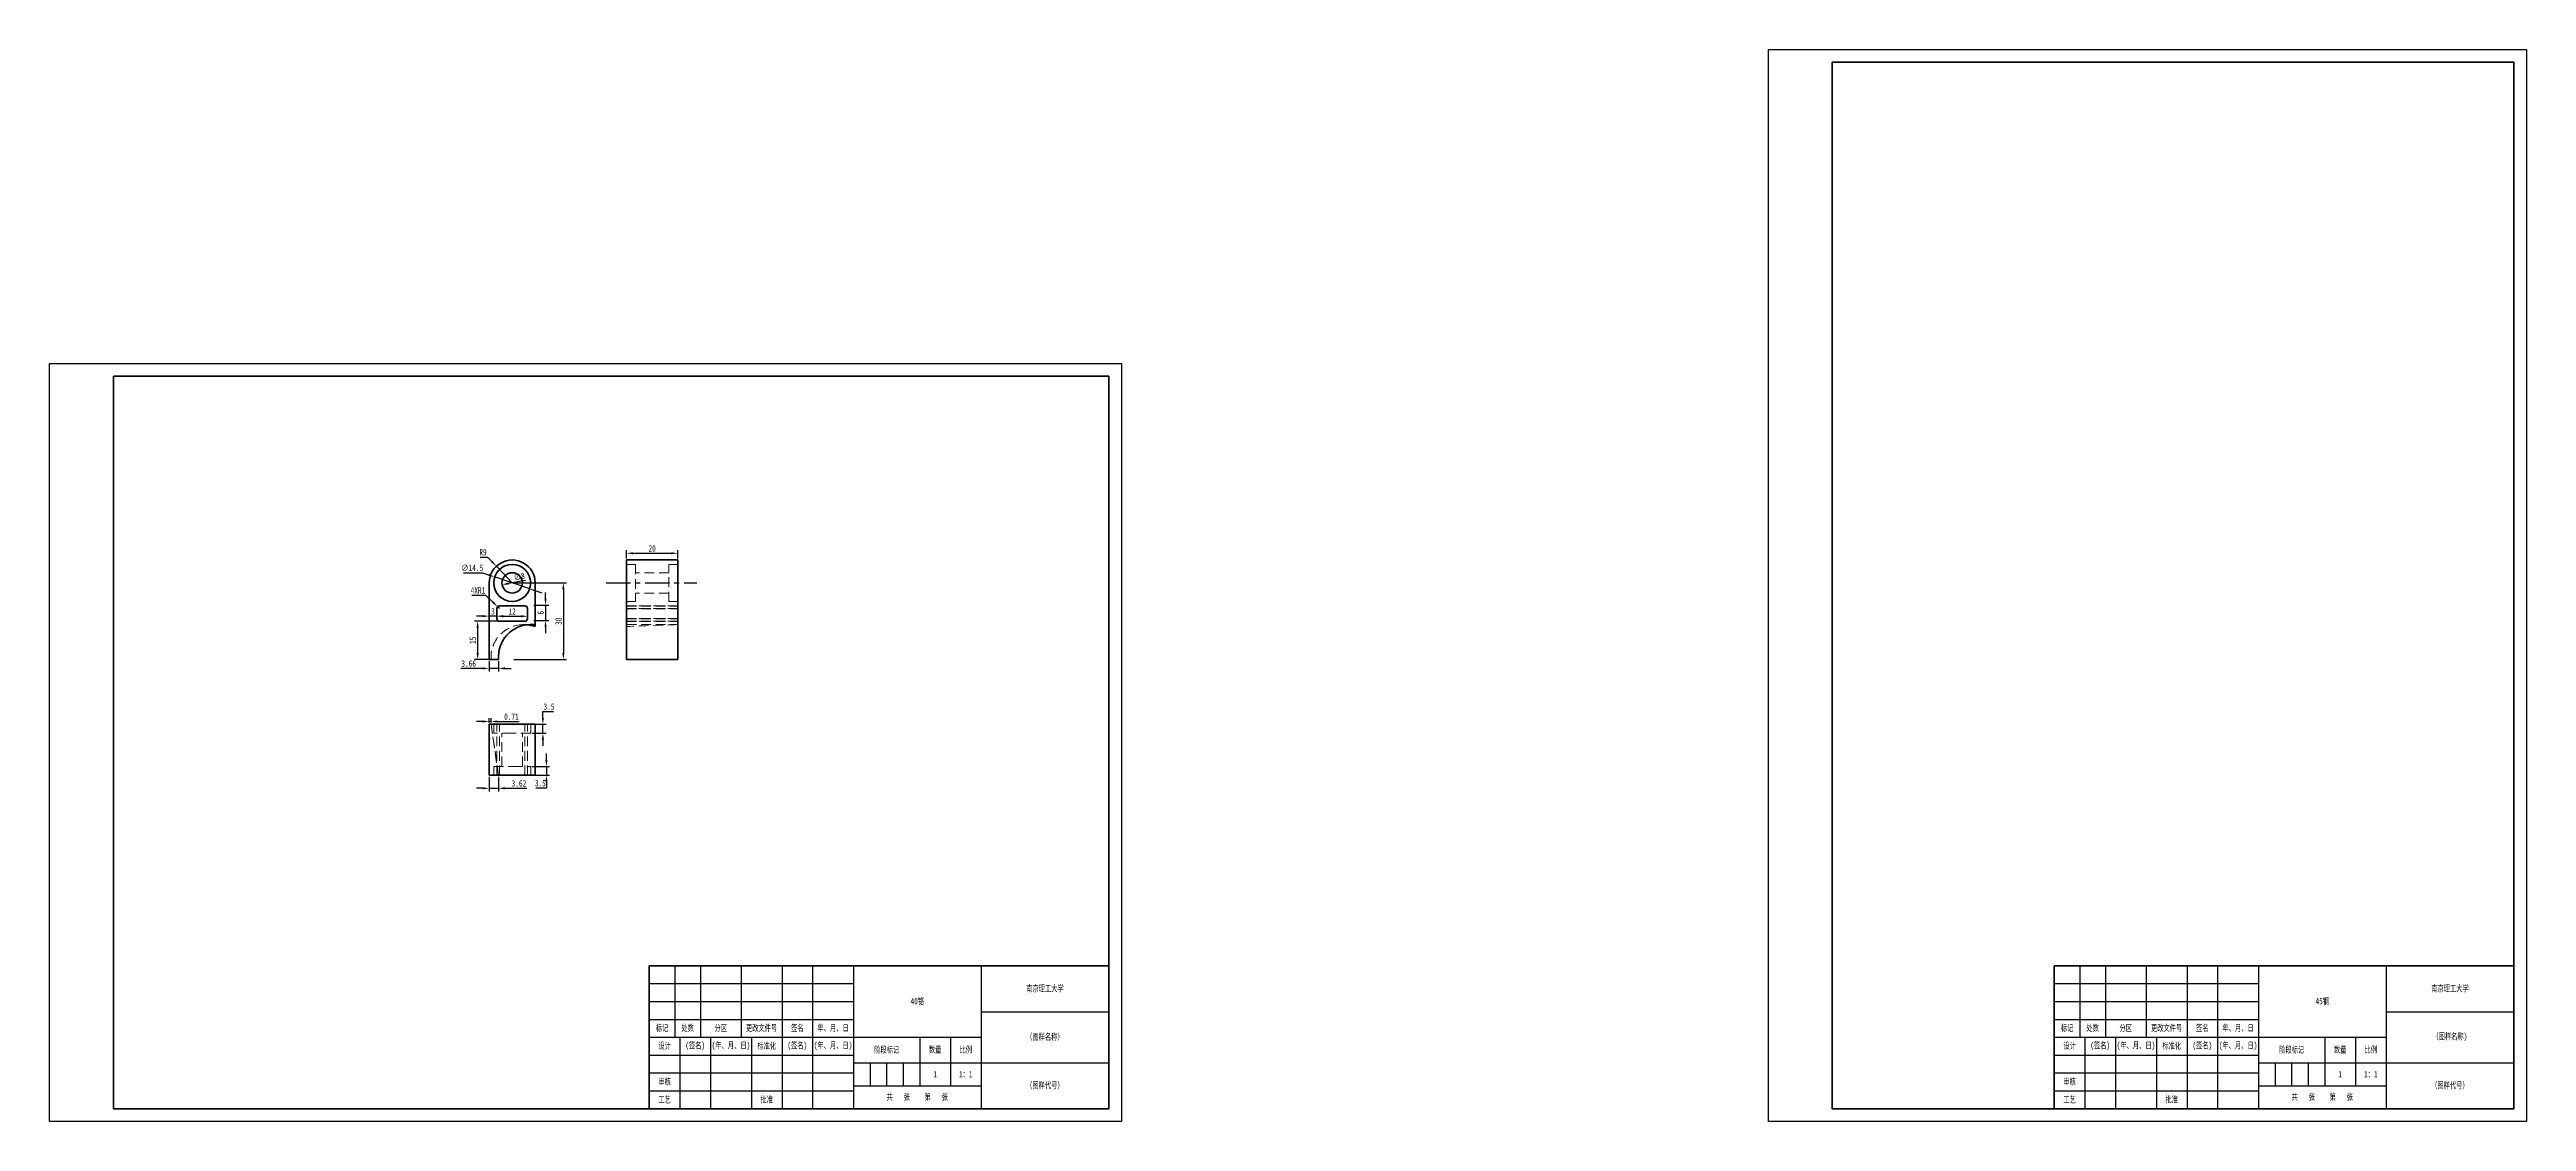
# Model space of a CAD drawing. Header units: millimetres. Extents: x 1050 to 2021, y 766 to 1186.
import ezdxf

# ---------------------------------------------------------------- set-up
doc = ezdxf.new("R2010")
doc.units = ezdxf.units.MM
doc.header["$LTSCALE"] = 0.3
doc.linetypes.add('CENTER', pattern=[50.8, 31.75, -6.35, 6.35, -6.35])
doc.linetypes.add('DASHED', pattern=[19.05, 12.7, -6.35])
for name, color, linetype, lineweight in [('尺寸线', 3, 'Continuous', 25), ('粗实线', 7, 'Continuous', 50), ('细实线', 7, 'Continuous', 25), ('细文本', 7, 'Continuous', 25), ('细点画线', 1, 'CENTER', 25), ('虚线', 2, 'DASHED', 25)]:
    doc.layers.add(name, color=color, linetype=linetype, lineweight=lineweight)
doc.styles.add('NUT Standard', font='simfang.ttf', dxfattribs={"width": 0.7, "height": 2.5})
doc.dimstyles.new('NUT Standard', dxfattribs={"dimtxt": 2.5, "dimasz": 2.5, "dimexe": 1.25, "dimexo": 0.625, "dimtad": 1, "dimtoh": 1, "dimdsep": 46, "dimtxsty": 'NUT Standard', "dimcen": 2.5, "dimadec": 0, "dimazin": 0, "dimtfac": 1, "dimtmove": 0, "dimatfit": 3, "dimfxl": 1, "dimarcsym": 0})

# ---------------------------------------------------------------- blocks, each defined once
blk = doc.blocks.new('*D5')
at = {"layer": 'Defpoints', "color": 0, "transparency": 16777216}
for p in [(1227.37, 975.95), (1235.26, 977.31)]:
    blk.add_point(p, dxfattribs=at)
at = {"layer": '尺寸线', "color": 0, "lineweight": -2, "transparency": 16777216}
blk.add_line((1236.55, 977.54), (1229.84, 976.37), dxfattribs=at)
at = {"layer": '尺寸线', "color": 0, "transparency": 16777216}
blk.add_solid([(1229.77, 976.78), (1229.91, 975.96), (1227.37, 975.95)], dxfattribs=at)
at = {"layer": '尺寸线', "color": 0, "transparency": 16777216, "insert": (1234.09, 979.1), "char_height": 2.5, "attachment_point": 5, "rotation": 9.83077, "style": 'NUT Standard'}
blk.add_mtext('∅8', dxfattribs=at)
blk = doc.blocks.new('*D6')
at = {"layer": 'Defpoints', "color": 0, "transparency": 16777216}
for p in [(1224.45, 978.96), (1238.18, 974.3)]:
    blk.add_point(p, dxfattribs=at)
at = {"layer": '尺寸线', "color": 0, "lineweight": -2, "transparency": 16777216}
for p, q in [((1212.2, 980.57), (1219.72, 980.57)), ((1219.72, 980.57), (1222.08, 979.77)), ((1238.18, 974.3), (1224.45, 978.96)), ((1240.55, 973.49), (1242.91, 972.69))]:
    blk.add_line(p, q, dxfattribs=at)
at = {"layer": '尺寸线', "color": 0, "transparency": 16777216}
for points in [[(1222.22, 980.16), (1221.95, 979.37), (1224.45, 978.96)], [(1240.68, 973.89), (1240.41, 973.1), (1238.18, 974.3)]]:
    blk.add_solid(points, dxfattribs=at)
at = {"layer": '尺寸线', "color": 0, "transparency": 16777216, "insert": (1215.65, 982.53), "char_height": 2.5, "attachment_point": 5, "style": 'NUT Standard'}
blk.add_mtext('∅14.5', dxfattribs=at)
blk = doc.blocks.new('*D7')
at = {"layer": 'Defpoints', "color": 0, "transparency": 16777216}
for p in [(1225.12, 983.16), (1231.31, 976.63)]:
    blk.add_point(p, dxfattribs=at)
at = {"layer": '尺寸线', "color": 0, "lineweight": -2, "transparency": 16777216}
for p, q in [((1218.71, 986.78), (1221.67, 986.78)), ((1221.67, 986.78), (1223.39, 984.97)), ((1231.31, 976.63), (1225.12, 983.16))]:
    blk.add_line(p, q, dxfattribs=at)
at = {"layer": '尺寸线', "color": 0, "transparency": 16777216}
blk.add_solid([(1223.7, 985.25), (1223.09, 984.68), (1225.12, 983.16)], dxfattribs=at)
at = {"layer": '尺寸线', "color": 0, "transparency": 16777216, "insert": (1219.88, 988.67), "char_height": 2.5, "attachment_point": 5, "style": 'NUT Standard'}
blk.add_mtext('R9', dxfattribs=at)
blk = doc.blocks.new('*D8')
at = {"layer": 'Defpoints', "color": 0, "transparency": 16777216}
for p in [(1225.6, 967.32), (1226.31, 966.63)]:
    blk.add_point(p, dxfattribs=at)
at = {"layer": '尺寸线', "color": 0, "lineweight": -2, "transparency": 16777216}
for p, q in [((1215.52, 971.84), (1220.92, 971.84)), ((1220.92, 971.84), (1223.8, 969.06)), ((1226.31, 966.63), (1225.6, 967.32))]:
    blk.add_line(p, q, dxfattribs=at)
at = {"layer": '尺寸线', "color": 0, "transparency": 16777216}
blk.add_solid([(1224.09, 969.36), (1223.51, 968.76), (1225.6, 967.32)], dxfattribs=at)
at = {"layer": '尺寸线', "color": 0, "transparency": 16777216, "insert": (1217.91, 973.72), "char_height": 2.5, "attachment_point": 5, "style": 'NUT Standard'}
blk.add_mtext('4XR1', dxfattribs=at)
blk = doc.blocks.new('*D9')
at = {"layer": 'Defpoints', "color": 0, "transparency": 16777216}
for p in [(1225.31, 963.56), (1237.31, 963.56), (1237.31, 963.56)]:
    blk.add_point(p, dxfattribs=at)
at = {"layer": '尺寸线', "color": 0, "lineweight": -2, "transparency": 16777216}
for p, q in [((1225.31, 964.19), (1225.31, 964.81)), ((1227.81, 963.56), (1234.81, 963.56)), ((1237.31, 964.19), (1237.31, 964.81))]:
    blk.add_line(p, q, dxfattribs=at)
at = {"layer": '尺寸线', "color": 0, "transparency": 16777216}
for points in [[(1227.81, 963.98), (1227.81, 963.14), (1225.31, 963.56)], [(1234.81, 963.98), (1234.81, 963.14), (1237.31, 963.56)]]:
    blk.add_solid(points, dxfattribs=at)
at = {"layer": '尺寸线', "color": 0, "transparency": 16777216, "insert": (1231.31, 965.44), "char_height": 2.5, "attachment_point": 5, "style": 'NUT Standard'}
blk.add_mtext('12', dxfattribs=at)
blk = doc.blocks.new('*D10')
at = {"layer": 'Defpoints', "color": 0, "transparency": 16777216}
for p in [(1239.19, 967.94), (1239.19, 961.94), (1244.38, 961.94)]:
    blk.add_point(p, dxfattribs=at)
at = {"layer": '尺寸线', "color": 0, "lineweight": -2, "transparency": 16777216}
for p, q in [((1244.38, 970.44), (1244.38, 972.94)), ((1239.82, 967.94), (1245.63, 967.94)), ((1239.82, 961.94), (1245.63, 961.94)), ((1244.38, 967.94), (1244.38, 961.94)), ((1244.38, 959.44), (1244.38, 956.94))]:
    blk.add_line(p, q, dxfattribs=at)
at = {"layer": '尺寸线', "color": 0, "transparency": 16777216}
for points in [[(1243.96, 970.44), (1244.8, 970.44), (1244.38, 967.94)], [(1243.96, 959.44), (1244.8, 959.44), (1244.38, 961.94)]]:
    blk.add_solid(points, dxfattribs=at)
at = {"layer": '尺寸线', "color": 0, "transparency": 16777216, "insert": (1242.49, 964.94), "char_height": 2.5, "attachment_point": 5, "rotation": 90, "style": 'NUT Standard'}
blk.add_mtext('6', dxfattribs=at)
blk = doc.blocks.new('*D11')
at = {"layer": 'Defpoints', "color": 0, "transparency": 16777216}
for p in [(1226.31, 961.63), (1217.78, 946.63), (1225.98, 946.63)]:
    blk.add_point(p, dxfattribs=at)
at = {"layer": '尺寸线', "color": 0, "lineweight": -2, "transparency": 16777216}
for p, q in [((1225.69, 961.63), (1216.53, 961.63)), ((1217.78, 959.13), (1217.78, 949.13)), ((1225.35, 946.63), (1216.53, 946.63))]:
    blk.add_line(p, q, dxfattribs=at)
at = {"layer": '尺寸线', "color": 0, "transparency": 16777216}
for points in [[(1217.36, 959.13), (1218.19, 959.13), (1217.78, 961.63)], [(1217.36, 949.13), (1218.19, 949.13), (1217.78, 946.63)]]:
    blk.add_solid(points, dxfattribs=at)
at = {"layer": '尺寸线', "color": 0, "transparency": 16777216, "insert": (1215.89, 954.13), "char_height": 2.5, "attachment_point": 5, "rotation": 90, "style": 'NUT Standard'}
blk.add_mtext('15', dxfattribs=at)
blk = doc.blocks.new('*D12')
at = {"layer": 'Defpoints', "color": 0, "transparency": 16777216}
for p in [(1222.31, 946.63), (1222.31, 943.13), (1225.98, 946.63)]:
    blk.add_point(p, dxfattribs=at)
at = {"layer": '尺寸线', "color": 0, "lineweight": -2, "transparency": 16777216}
for p, q in [((1219.81, 943.13), (1211.22, 943.13)), ((1222.31, 946.01), (1222.31, 941.88)), ((1225.98, 943.13), (1222.31, 943.13)), ((1225.98, 946.01), (1225.98, 941.88)), ((1228.48, 943.13), (1230.98, 943.13))]:
    blk.add_line(p, q, dxfattribs=at)
at = {"layer": '尺寸线', "color": 0, "transparency": 16777216}
for points in [[(1219.81, 943.55), (1219.81, 942.71), (1222.31, 943.13)], [(1228.48, 943.55), (1228.48, 942.71), (1225.98, 943.13)]]:
    blk.add_solid(points, dxfattribs=at)
at = {"layer": '尺寸线', "color": 0, "transparency": 16777216, "insert": (1214.27, 945.03), "char_height": 2.5, "attachment_point": 5, "style": 'NUT Standard'}
blk.add_mtext('3.66', dxfattribs=at)
blk = doc.blocks.new('*D13')
at = {"layer": 'Defpoints', "color": 0, "transparency": 16777216}
for p in [(1222.31, 963.62), (1222.31, 963.62), (1225.31, 963.62)]:
    blk.add_point(p, dxfattribs=at)
at = {"layer": '尺寸线', "color": 0, "lineweight": -2, "transparency": 16777216}
for p, q in [((1219.81, 963.62), (1217.31, 963.62)), ((1222.31, 964.24), (1222.31, 964.87)), ((1225.31, 963.62), (1222.31, 963.62)), ((1225.31, 964.24), (1225.31, 964.87)), ((1227.81, 963.62), (1230.31, 963.62))]:
    blk.add_line(p, q, dxfattribs=at)
at = {"layer": '尺寸线', "color": 0, "transparency": 16777216}
for points in [[(1219.81, 964.03), (1219.81, 963.2), (1222.31, 963.62)], [(1227.81, 964.03), (1227.81, 963.2), (1225.31, 963.62)]]:
    blk.add_solid(points, dxfattribs=at)
at = {"layer": '尺寸线', "color": 0, "transparency": 16777216, "insert": (1223.81, 965.51), "char_height": 2.5, "attachment_point": 5, "style": 'NUT Standard'}
blk.add_mtext('3', dxfattribs=at)
blk = doc.blocks.new('*D14')
at = {"layer": 'Defpoints', "color": 0, "transparency": 16777216}
for p in [(1276.16, 985.63), (1296.16, 988.24), (1296.16, 985.63)]:
    blk.add_point(p, dxfattribs=at)
at = {"layer": '尺寸线', "color": 0, "lineweight": -2, "transparency": 16777216}
for p, q in [((1276.16, 986.26), (1276.16, 989.49)), ((1278.66, 988.24), (1293.66, 988.24)), ((1296.16, 986.26), (1296.16, 989.49))]:
    blk.add_line(p, q, dxfattribs=at)
at = {"layer": '尺寸线', "color": 0, "transparency": 16777216}
for points in [[(1278.66, 988.66), (1278.66, 987.83), (1276.16, 988.24)], [(1293.66, 988.66), (1293.66, 987.83), (1296.16, 988.24)]]:
    blk.add_solid(points, dxfattribs=at)
at = {"layer": '尺寸线', "color": 0, "transparency": 16777216, "insert": (1286.16, 990.13), "char_height": 2.5, "attachment_point": 5, "style": 'NUT Standard'}
blk.add_mtext('20', dxfattribs=at)
blk = doc.blocks.new('*D15')
at = {"layer": 'Defpoints', "color": 0, "transparency": 16777216}
for p in [(1231.31, 976.63), (1231.31, 946.63), (1251.37, 946.63)]:
    blk.add_point(p, dxfattribs=at)
at = {"layer": '尺寸线', "color": 0, "lineweight": -2, "transparency": 16777216}
for p, q in [((1231.94, 976.63), (1252.62, 976.63)), ((1251.37, 974.13), (1251.37, 949.13)), ((1231.94, 946.63), (1252.62, 946.63))]:
    blk.add_line(p, q, dxfattribs=at)
at = {"layer": '尺寸线', "color": 0, "transparency": 16777216}
for points in [[(1250.95, 974.13), (1251.79, 974.13), (1251.37, 976.63)], [(1250.95, 949.13), (1251.79, 949.13), (1251.37, 946.63)]]:
    blk.add_solid(points, dxfattribs=at)
at = {"layer": '尺寸线', "color": 0, "transparency": 16777216, "insert": (1249.48, 961.63), "char_height": 2.5, "attachment_point": 5, "rotation": 90, "style": 'NUT Standard'}
blk.add_mtext('30', dxfattribs=at)
blk = doc.blocks.new('*D16')
at = {"layer": 'Defpoints', "color": 0, "transparency": 16777216}
for p in [(1238.56, 921.26), (1238.56, 917.76), (1243.35, 921.26)]:
    blk.add_point(p, dxfattribs=at)
at = {"layer": '尺寸线', "color": 0, "lineweight": -2, "transparency": 16777216}
for p, q in [((1243.35, 923.76), (1243.35, 926.26)), ((1243.35, 926.26), (1247.51, 926.26)), ((1239.19, 921.26), (1244.6, 921.26)), ((1239.19, 917.76), (1244.6, 917.76)), ((1243.35, 917.76), (1243.35, 921.26)), ((1243.35, 915.26), (1243.35, 912.76))]:
    blk.add_line(p, q, dxfattribs=at)
at = {"layer": '尺寸线', "color": 0, "transparency": 16777216}
for points in [[(1242.93, 923.76), (1243.77, 923.76), (1243.35, 921.26)], [(1242.93, 915.26), (1243.77, 915.26), (1243.35, 917.76)]]:
    blk.add_solid(points, dxfattribs=at)
at = {"layer": '尺寸线', "color": 0, "transparency": 16777216, "insert": (1245.74, 928.15), "char_height": 2.5, "attachment_point": 5, "style": 'NUT Standard'}
blk.add_mtext('3.5', dxfattribs=at)
blk = doc.blocks.new('*D17')
at = {"layer": 'Defpoints', "color": 0, "transparency": 16777216}
for p in [(1238.56, 904.76), (1238.56, 901.26), (1244.73, 901.26)]:
    blk.add_point(p, dxfattribs=at)
at = {"layer": '尺寸线', "color": 0, "lineweight": -2, "transparency": 16777216}
for p, q in [((1239.19, 904.76), (1245.98, 904.76)), ((1244.73, 907.26), (1244.73, 909.76)), ((1244.73, 904.76), (1244.73, 901.26)), ((1239.19, 901.26), (1245.98, 901.26)), ((1244.73, 896.26), (1240.57, 896.26)), ((1244.73, 898.76), (1244.73, 896.26))]:
    blk.add_line(p, q, dxfattribs=at)
at = {"layer": '尺寸线', "color": 0, "transparency": 16777216}
for points in [[(1244.31, 907.26), (1245.15, 907.26), (1244.73, 904.76)], [(1244.31, 898.76), (1245.15, 898.76), (1244.73, 901.26)]]:
    blk.add_solid(points, dxfattribs=at)
at = {"layer": '尺寸线', "color": 0, "transparency": 16777216, "insert": (1242.34, 898.15), "char_height": 2.5, "attachment_point": 5, "style": 'NUT Standard'}
blk.add_mtext('3.5', dxfattribs=at)
blk = doc.blocks.new('*D18')
at = {"layer": 'Defpoints', "color": 0, "transparency": 16777216}
for p in [(1223.03, 922.34), (1222.31, 921.26), (1223.03, 921.26)]:
    blk.add_point(p, dxfattribs=at)
at = {"layer": '尺寸线', "color": 0, "lineweight": -2, "transparency": 16777216}
for p, q in [((1219.81, 922.34), (1217.31, 922.34)), ((1222.31, 921.88), (1222.31, 923.59)), ((1222.31, 922.34), (1223.03, 922.34)), ((1223.03, 921.88), (1223.03, 923.59)), ((1225.53, 922.34), (1234.02, 922.34))]:
    blk.add_line(p, q, dxfattribs=at)
at = {"layer": '尺寸线', "color": 0, "transparency": 16777216}
for points in [[(1219.81, 922.75), (1219.81, 921.92), (1222.31, 922.34)], [(1225.53, 922.75), (1225.53, 921.92), (1223.03, 922.34)]]:
    blk.add_solid(points, dxfattribs=at)
at = {"layer": '尺寸线', "color": 0, "transparency": 16777216, "insert": (1231.02, 924.23), "char_height": 2.5, "attachment_point": 5, "style": 'NUT Standard'}
blk.add_mtext('0.71', dxfattribs=at)
blk = doc.blocks.new('*D19')
at = {"layer": 'Defpoints', "color": 0, "transparency": 16777216}
for p in [(1222.31, 901.26), (1225.94, 901.26), (1225.94, 896.16)]:
    blk.add_point(p, dxfattribs=at)
at = {"layer": '尺寸线', "color": 0, "lineweight": -2, "transparency": 16777216}
for p, q in [((1219.81, 896.16), (1217.31, 896.16)), ((1222.31, 900.63), (1222.31, 894.91)), ((1222.31, 896.16), (1225.94, 896.16)), ((1225.94, 900.63), (1225.94, 894.91)), ((1228.44, 896.16), (1237, 896.16))]:
    blk.add_line(p, q, dxfattribs=at)
at = {"layer": '尺寸线', "color": 0, "transparency": 16777216}
for points in [[(1219.81, 896.58), (1219.81, 895.74), (1222.31, 896.16)], [(1228.44, 896.58), (1228.44, 895.74), (1225.94, 896.16)]]:
    blk.add_solid(points, dxfattribs=at)
at = {"layer": '尺寸线', "color": 0, "transparency": 16777216, "insert": (1233.97, 898.06), "char_height": 2.5, "attachment_point": 5, "style": 'NUT Standard'}
blk.add_mtext('3.62', dxfattribs=at)

msp = doc.modelspace()

# ---------------------------------------------------------------- linework, layer by layer
for p, q in [((1723.555, 765.619), (1723.555, 1185.619)), ((1723.555, 1185.619), (2020.555, 1185.619)), ((2020.555, 1185.619), (2020.555, 765.619)), ((1050.042, 1062.619), (1470.042, 1062.619)), ((1050.042, 765.619), (1050.042, 1062.619)), ((1470.042, 1062.619), (1470.042, 765.619)), ((2015.555, 854.619), (2015.555, 770.619)), ((1470.042, 765.619), (1050.042, 765.619)), ((2020.555, 765.619), (1723.555, 765.619))]:
    msp.add_line(p, q)
at = {"color": 7, "lineweight": 35}
for p, q in [((1276.161, 985.63), (1276.161, 976.63)), ((1296.161, 985.63), (1276.161, 985.63)), ((1296.161, 985.63), (1296.161, 976.63)), ((1222.315, 976.63), (1222.315, 946.63)), ((1240.315, 960.289), (1240.315, 976.63)), ((1276.161, 976.63), (1276.161, 946.63)), ((1296.161, 976.63), (1296.161, 946.63)), ((1225.315, 962.63), (1225.315, 966.63)), ((1226.315, 967.63), (1236.315, 967.63)), ((1236.315, 961.63), (1226.315, 961.63)), ((1237.315, 966.63), (1237.315, 962.63)), ((1240.315, 959.494), (1240.315, 960.289)), ((1222.315, 946.63), (1225.979, 946.63)), ((1296.161, 946.63), (1276.161, 946.63)), ((1222.315, 901.256), (1222.315, 921.256)), ((1240.315, 921.256), (1222.315, 921.256)), ((1240.315, 901.256), (1240.315, 921.256)), ((1240.315, 901.256), (1222.315, 901.256))]:
    msp.add_line(p, q, dxfattribs=at)
at = {"color": 2, "linetype": 'DASHED', "lineweight": 13}
for p, q in [((1276.161, 983.88), (1279.661, 983.88)), ((1279.661, 983.88), (1279.661, 969.38)), ((1292.661, 972.63), (1279.661, 972.63))]:
    msp.add_line(p, q, dxfattribs=at)
at = {"color": 7, "linetype": 'DASHED', "lineweight": 13}
for p, q in [((1296.161, 967.63), (1276.161, 967.63)), ((1296.161, 966.63), (1276.161, 966.63)), ((1296.161, 966.63), (1276.161, 966.63)), ((1296.161, 962.63), (1276.161, 962.63)), ((1296.161, 962.63), (1276.161, 962.63)), ((1296.161, 961.63), (1276.161, 961.63)), ((1225.979, 901.256), (1223.062, 921.256)), ((1226.315, 901.256), (1226.315, 921.256)), ((1236.315, 901.256), (1236.315, 921.256))]:
    msp.add_line(p, q, dxfattribs=at)
at = {"color": 7, "linetype": 'DASHED', "lineweight": 13, "ltscale": 0.072772}
msp.add_line((1235.427, 960.273), (1238.336, 960.372), dxfattribs=at)
at = {"color": 7, "lineweight": 35}
for radius in [7.25, 4]:
    msp.add_circle((1231.315, 976.63), radius, dxfattribs=at)
for centre, radius, start, end in [((1231.315, 976.63), 9, 0, 180.000005), ((1226.315, 966.63), 1, 90.000003, 180.000005), ((1226.315, 962.63), 1, 180.000005, 269.999997), ((1236.315, 966.63), 1, 0, 90.000003), ((1236.315, 962.63), 1, 269.999997, 0), ((1235.873, 947.338), 12.943, 69.926664, 85.513361), ((1238.779, 947.411), 12.969, 90.000009, 91.954837), ((1238.779, 947.415), 12.965, 83.195194, 90.000385)]:
    msp.add_arc(centre, radius, start, end, dxfattribs=at)
at = {"color": 7, "linetype": 'DASHED', "lineweight": 13}
for centre, radius, start, end in [((1235.87, 947.312), 12.969, 90.000009, 91.954837), ((1235.87, 947.314), 12.967, 85.508163, 90.000139)]:
    msp.add_arc(centre, radius, start, end, dxfattribs=at)
at = {"color": 7, "lineweight": 35}
msp.add_ellipse((1238.77, 947.68), major_axis=(12.826, 0.437), ratio=0.9895747, start_param=1.5708249, end_param=3.189881, dxfattribs=at)
at = {"layer": '粗实线'}
for p, q in [((1748.555, 770.619), (1748.555, 1180.619)), ((1748.555, 1180.619), (2015.555, 1180.619)), ((2015.555, 1180.619), (2015.555, 770.619)), ((1075.042, 770.619), (1075.042, 1057.619)), ((1075.042, 1057.619), (1465.042, 1057.619)), ((1465.042, 1057.619), (1465.042, 770.619)), ((1285.042, 826.619), (1465.042, 826.619)), ((1285.042, 770.619), (1285.042, 826.619)), ((1835.555, 826.619), (2015.555, 826.619)), ((1835.555, 770.619), (1835.555, 826.619)), ((1465.042, 770.619), (1075.042, 770.619)), ((1285.042, 770.619), (1465.042, 770.619)), ((2015.555, 770.619), (1748.555, 770.619))]:
    msp.add_line(p, q, dxfattribs=at)
at = {"layer": '细实线'}
for p, q in [((1295.042, 826.619), (1295.042, 798.619)), ((1305.042, 826.619), (1305.042, 798.619)), ((1321.042, 826.619), (1321.042, 798.619)), ((1337.042, 826.619), (1337.042, 798.619)), ((1349.042, 826.619), (1349.042, 798.619)), ((1365.042, 826.619), (1365.042, 770.619)), ((1415.042, 826.619), (1415.042, 770.619)), ((1845.555, 826.619), (1845.555, 798.619)), ((1855.555, 826.619), (1855.555, 798.619)), ((1871.555, 826.619), (1871.555, 798.619)), ((1887.555, 826.619), (1887.555, 798.619)), ((1899.555, 826.619), (1899.555, 798.619)), ((1915.555, 826.619), (1915.555, 770.619)), ((1965.555, 826.619), (1965.555, 770.619)), ((1285.042, 819.619), (1365.042, 819.619)), ((1835.555, 819.619), (1915.555, 819.619)), ((1285.042, 812.619), (1365.042, 812.619)), ((1285.042, 805.619), (1365.042, 805.619)), ((1415.042, 808.619), (1465.042, 808.619)), ((1835.555, 812.619), (1915.555, 812.619)), ((1835.555, 805.619), (1915.555, 805.619)), ((1965.555, 808.619), (2015.555, 808.619)), ((1285.042, 798.619), (1415.042, 798.619)), ((1297.042, 798.619), (1297.042, 770.619)), ((1309.042, 798.619), (1309.042, 770.619)), ((1325.042, 798.619), (1325.042, 770.619)), ((1337.042, 798.619), (1337.042, 770.619)), ((1349.042, 798.619), (1349.042, 770.619)), ((1391.042, 798.619), (1391.042, 779.619)), ((1403.042, 798.619), (1403.042, 779.619)), ((1835.555, 798.619), (1965.555, 798.619)), ((1847.555, 798.619), (1847.555, 770.619)), ((1859.555, 798.619), (1859.555, 770.619)), ((1875.555, 798.619), (1875.555, 770.619)), ((1887.555, 798.619), (1887.555, 770.619)), ((1899.555, 798.619), (1899.555, 770.619)), ((1941.555, 798.619), (1941.555, 779.619)), ((1953.555, 798.619), (1953.555, 779.619)), ((1285.042, 791.619), (1365.042, 791.619)), ((1365.042, 788.619), (1465.042, 788.619)), ((1371.542, 788.619), (1371.542, 779.619)), ((1378.042, 788.619), (1378.042, 779.619)), ((1384.542, 788.619), (1384.542, 779.619)), ((1835.555, 791.619), (1915.555, 791.619)), ((1915.555, 788.619), (2015.555, 788.619)), ((1922.055, 788.619), (1922.055, 779.619)), ((1928.555, 788.619), (1928.555, 779.619)), ((1935.055, 788.619), (1935.055, 779.619)), ((1285.042, 784.619), (1365.042, 784.619)), ((1285.042, 777.619), (1365.042, 777.619)), ((1365.042, 779.619), (1415.042, 779.619)), ((1835.555, 784.619), (1915.555, 784.619)), ((1835.555, 777.619), (1915.555, 777.619)), ((1915.555, 779.619), (1965.555, 779.619))]:
    msp.add_line(p, q, dxfattribs=at)
at = {"layer": '细点画线'}
msp.add_line((1268.169, 976.63), (1303.618, 976.63), dxfattribs=at)
at = {"layer": '虚线', "linetype": 'DASHED', "lineweight": 13}
for p, q in [((1292.661, 980.63), (1279.661, 980.63)), ((1296.161, 983.88), (1292.661, 983.88)), ((1292.661, 969.38), (1292.661, 983.88)), ((1296.161, 969.38), (1292.661, 969.38)), ((1276.161, 960.281), (1296.161, 960.38)), ((1223.027, 921.256), (1225.936, 901.256)), ((1224.065, 917.756), (1224.065, 921.256)), ((1231.315, 917.756), (1224.065, 917.756)), ((1225.315, 901.256), (1225.315, 921.256)), ((1226.315, 901.256), (1226.315, 921.256)), ((1227.315, 904.756), (1227.315, 917.756)), ((1238.565, 917.756), (1231.315, 917.756)), ((1235.315, 904.756), (1235.315, 917.756)), ((1236.315, 901.256), (1236.315, 921.256)), ((1237.315, 901.256), (1237.315, 921.256)), ((1238.565, 917.756), (1238.565, 921.256)), ((1224.065, 904.756), (1231.315, 904.756)), ((1224.065, 904.756), (1224.065, 901.256)), ((1231.315, 904.756), (1238.565, 904.756)), ((1238.565, 904.756), (1238.565, 901.256))]:
    msp.add_line(p, q, dxfattribs=at)
at = {"layer": '虚线', "color": 2, "linetype": 'DASHED', "lineweight": 13}
msp.add_line((1276.161, 969.38), (1279.661, 969.38), dxfattribs=at)
at = {"layer": '虚线'}
for p, q in [((1276.161, 967.63), (1296.161, 967.63)), ((1276.161, 966.63), (1296.161, 966.63)), ((1276.161, 962.63), (1296.161, 962.63)), ((1276.161, 961.63), (1296.161, 961.63))]:
    msp.add_line(p, q, dxfattribs=at)
at = {"layer": '虚线', "linetype": 'DASHED', "lineweight": 13}
msp.add_arc((1308.429, 398.349), 562.073, 91.25059, 93.291034, dxfattribs=at)
msp.add_ellipse((1235.86, 947.581), major_axis=(12.826, 0.437), ratio=0.9895747, start_param=1.5708288, end_param=3.1820516, dxfattribs=at)

# ---------------------------------------------------------------- texts
at = {"layer": '粗实线', "char_height": 2.5, "attachment_point": 5, "style": 'NUT Standard'}
for s, insert in [('\\pxqc;{\\fFangSong|b0|i0|c134|p49;1}', (1397.042, 784.119)), ('\\pxqc;{\\fFangSong|b0|i0|c134|p49;1：1}', (1409.042, 784.119)), ('\\pxqc;{\\fFangSong|b0|i0|c134|p49;1}', (1947.555, 784.119)), ('\\pxqc;{\\fFangSong|b0|i0|c134|p49;1：1}', (1959.555, 784.119))]:
    msp.add_mtext_dynamic_manual_height_columns(s, width=12, gutter_width=12.5, heights=[0], dxfattribs=dict(at, insert=insert))
at = {"layer": '粗实线', "char_height": 2.5, "width": 12, "attachment_point": 5, "style": 'NUT Standard'}
for s, insert in [('工艺', (1841.555, 774.119)), ('批准', (1881.555, 774.119))]:
    msp.add_mtext(s, dxfattribs=dict(at, insert=insert))
at = {"layer": '细文本', "char_height": 2.5, "attachment_point": 5, "style": 'NUT Standard'}
for s, insert, width in [('{\\fFangSong|b0|i0|c134|p49;南京理工大学}', (1440.042, 817.619), 50), ('{\\fFangSong|b0|i0|c134|p49;南京理工大学}', (1990.555, 817.619), 50), ('40铬', (1390.042, 812.619), 50), ('45钢', (1940.555, 812.619), 50), ('标记', (1290.042, 802.119), 10), ('设计', (1291.042, 795.119), 12), ('处数', (1300.042, 802.119), 10), ('(签名)', (1303.042, 795.119), 12), ('(年、月、日)', (1317.042, 795.119), 16), ('分区', (1313.042, 802.119), 16), ('更改文件号', (1329.042, 802.119), 16), ('标准化', (1331.042, 795.119), 12), ('(签名)', (1343.042, 795.119), 12), ('签名', (1343.042, 802.119), 12), ('(年、月、日)', (1357.042, 795.119), 16), ('年、月、日', (1357.042, 802.119), 16), ('（图样名称）', (1440.042, 798.619), 50), ('标记', (1840.555, 802.119), 10), ('设计', (1841.555, 795.119), 12), ('处数', (1850.555, 802.119), 10), ('(签名)', (1853.555, 795.119), 12), ('(年、月、日)', (1867.555, 795.119), 16), ('分区', (1863.555, 802.119), 16), ('更改文件号', (1879.555, 802.119), 16), ('标准化', (1881.555, 795.119), 12), ('(签名)', (1893.555, 795.119), 12), ('签名', (1893.555, 802.119), 12), ('(年、月、日)', (1907.555, 795.119), 16), ('年、月、日', (1907.555, 802.119), 16), ('（图样名称)', (1990.555, 798.619), 50), ('阶段标记', (1378.042, 793.619), 26), ('数量', (1397.042, 793.619), 12), ('比例', (1409.042, 793.619), 12), ('阶段标记', (1928.555, 793.619), 26), ('数量', (1947.555, 793.619), 12), ('比例', (1959.555, 793.619), 12), ('审核', (1291.042, 781.119), 12), ('共   张    第   张', (1390.042, 775.119), 50), ('（图样代号）', (1440.042, 779.619), 50), ('审核', (1841.555, 781.119), 12), ('共   张    第   张', (1940.555, 775.119), 50), ('（图样代号）', (1990.555, 779.619), 50), ('工艺', (1291.042, 774.119), 12), ('批准', (1331.042, 774.119), 12)]:
    msp.add_mtext(s, dxfattribs=dict(at, insert=insert, width=width))

# ---------------------------------------------------------------- dimensions: what is measured, and where the dimension line sits
at = {"layer": '尺寸线'}
dim = msp.add_radius_dim(center=(1231.315, 976.63), mpoint=(1225.116, 983.155), dimstyle='NUT Standard', dxfattribs=at)
dim.commit()
dim.dimension.update_dxf_attribs({"geometry": '*D7', "text_midpoint": (1219.877, 988.669)})
for base, p1, p2, picture, middle in [((1296.161, 988.244), (1276.161, 985.63), (1296.161, 985.63), '*D14', (1286.161, 990.133)), ((1222.315, 943.13), (1225.979, 946.63), (1222.315, 946.63), '*D12', (1214.27, 945.027)), ((1223.027, 922.338), (1222.315, 921.256), (1223.027, 921.256), '*D18', (1231.022, 924.235)), ((1225.936, 896.161), (1222.315, 901.256), (1225.936, 901.256), '*D19', (1233.966, 898.058))]:
    dim = msp.add_linear_dim(base=base, p1=p1, p2=p2, dimstyle='NUT Standard', dxfattribs=at)
    dim.commit()
    dim.dimension.update_dxf_attribs({"geometry": picture, "text_midpoint": middle})
for p1, p2, picture, middle in [((1238.18, 974.298), (1224.45, 978.962), '*D6', (1215.646, 980.571)), ((1235.256, 977.313), (1227.374, 975.947), '*D5', (1234.424, 977.169))]:
    dim = msp.add_diameter_dim_2p(p1=p1, p2=p2, dimstyle='NUT Standard', dxfattribs=at)
    dim.commit()
    dim.dimension.update_dxf_attribs({"geometry": picture, "text_midpoint": middle, "dimtype": 163})
dim = msp.add_radius_dim(center=(1226.315, 966.63), mpoint=(1225.596, 967.325), text='4XR1', dimstyle='NUT Standard', dxfattribs=at)
dim.commit()
dim.dimension.update_dxf_attribs({"geometry": '*D8', "text_midpoint": (1217.908, 971.843), "dimtype": 164})
for base, p1, p2, angle, picture, middle in [((1251.37, 946.63), (1231.315, 976.63), (1231.315, 946.63), 90, '*D15', (1249.481, 961.63)), ((1244.38, 961.938), (1239.191, 967.938), (1239.191, 961.938), 90, '*D10', (1242.491, 964.938)), ((1217.778, 946.63), (1226.315, 961.63), (1225.979, 946.63), 90, '*D11', (1215.889, 954.13)), ((1222.315, 963.618), (1225.315, 963.618), (1222.315, 963.618), 180, '*D13', (1223.815, 965.507)), ((1237.315, 963.561), (1225.315, 963.561), (1237.315, 963.561), 180, '*D9', (1231.315, 965.436)), ((1243.35, 921.256), (1238.565, 917.756), (1238.565, 921.256), 90, '*D16', (1245.74, 928.153)), ((1244.73, 901.256), (1238.565, 904.756), (1238.565, 901.256), 90, '*D17', (1242.34, 898.153))]:
    dim = msp.add_linear_dim(base=base, p1=p1, p2=p2, angle=angle, dimstyle='NUT Standard', dxfattribs=at)
    dim.commit()
    dim.dimension.update_dxf_attribs({"geometry": picture, "text_midpoint": middle})

doc.saveas('drawing.dxf')
